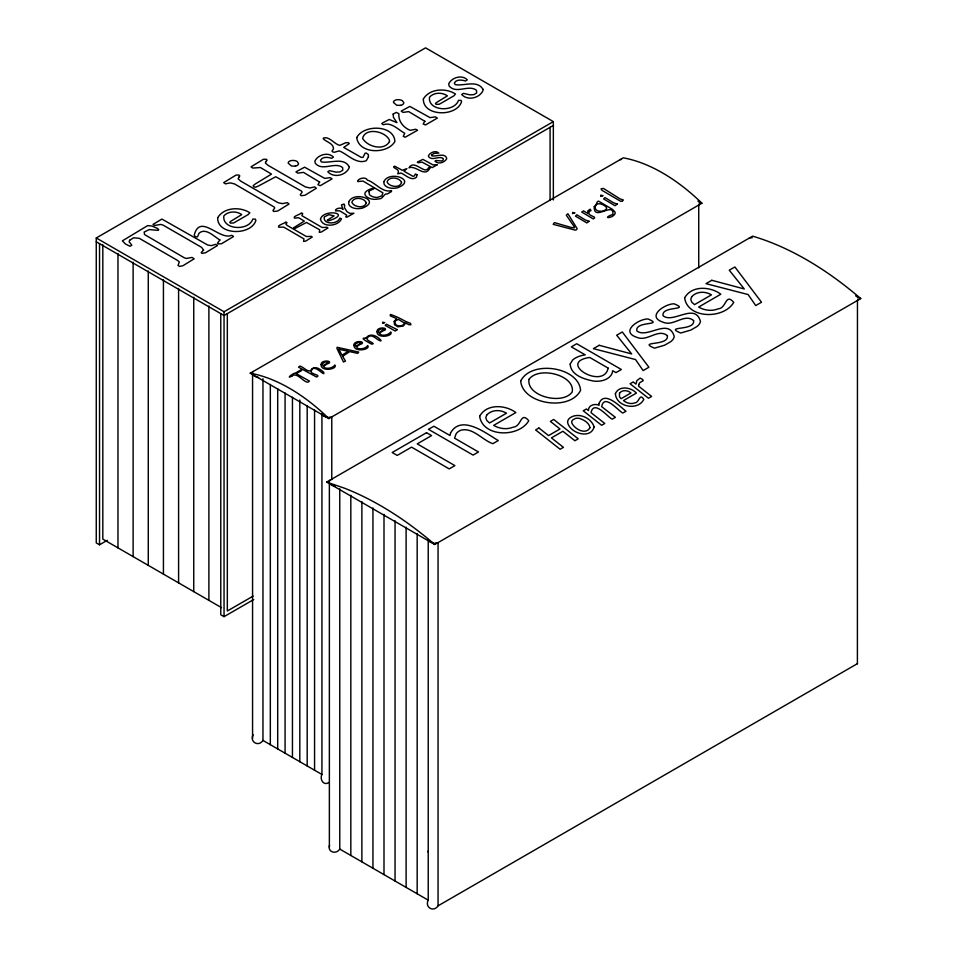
<?xml version="1.0" encoding="UTF-8"?>
<svg xmlns="http://www.w3.org/2000/svg" width="957" height="957" viewBox="0 0 957 957"><rect width="100%" height="100%" fill="white"/><g stroke="black" fill="none" stroke-linecap="round" stroke-linejoin="round"><path stroke-width="1.44" d="M262.96 378.709L262.96 740.419C258.593 747.273 249.37 741.95 253.126 734.749M339.759 488.848L339.759 849.086C336.362 854.709 327.27 852.34 329.507 845.282M321.935 414.249L321.935 774.476C319.447 779.082 323.574 786.295 328.885 782.467M428.234 539.927L428.234 900.166C424.477 907.368 433.7 912.691 438.055 905.836L857.508 663.596M427.803 851.79L428.234 850.976M857.4 663.799L857.46 300.486A7.524 4.342 0 0 0 858.022 298.823M107.292 540.31L99.54 544.784L96.262 542.894L96.262 237.97L425.566 47.85L553.349 121.623L553.349 199.953M96.262 237.97L224.046 311.755L553.349 121.623M553.349 125.415L224.046 315.535L96.262 241.762M250.255 373.194L623.282 157.833A171.447 98.99 60 0 1 701.912 203.231L328.897 418.592L250.255 373.194A171.447 98.99 60 0 1 328.897 418.592M326.66 482.089L752.609 236.164A320.021 184.761 60 0 1 860.738 298.596L434.777 544.509L326.66 482.089L344.484 488.19A320.021 184.761 60 0 1 434.777 544.509M253.15 596.091L227.323 610.997L227.323 313.645M220.768 313.645L220.768 614.777L224.046 616.667L253.749 599.525M701.912 203.231L698.036 200.994A7.524 4.342 0 0 1 698.73 201.748M860.738 298.596L855.821 295.749A7.524 4.342 0 0 1 857.448 297.16M221.522 607.647L102.818 539.114L102.818 244.741M262.96 740.419L321.935 774.476M339.759 849.086L428.234 900.166M698.742 267.84L698.742 205.061A7.524 4.342 0 0 0 699.304 203.398M550.084 127.305L550.084 200.515M438.055 905.836L438.055 542.619A7.524 4.342 0 0 1 435.184 542.954M417.168 533.551L417.168 893.778M406.115 527.163L406.115 887.39M395.05 520.787L395.05 881.014M383.996 514.399L383.996 874.626M372.943 508.011L372.943 868.238M361.878 501.635L361.878 861.85M350.824 495.248L350.824 855.474M331.768 479.708L331.768 416.941A7.524 4.342 0 0 1 328.885 417.264M329.364 483.345L329.364 847.065M314.566 409.991L314.566 770.218M307.185 405.732L307.185 765.959M299.816 399.99L299.816 761.712M292.447 397.227L292.447 757.454M285.078 392.968L285.078 753.195M277.697 388.709L277.697 748.936M270.329 384.451L270.329 744.678M252.564 373.194L252.564 738.397M224.046 311.755L224.046 616.667M208.889 305.989L208.889 600.35M193.745 297.244L193.745 591.605M178.588 288.488L178.588 582.861M163.432 279.743L163.432 574.104M148.275 270.987L148.275 565.36M133.119 262.242L133.119 556.615M117.974 253.497L117.974 547.859M99.54 243.652L99.54 544.784M335.417 486.12A7.524 4.342 0 0 1 329.938 483.524M329.364 481.861A7.524 4.342 0 0 1 329.938 480.199M749.331 238.054A7.524 4.342 0 0 1 752.214 237.731M433.712 542.87A7.524 4.342 0 0 1 427.803 539.461M620.1 159.663A7.524 4.342 0 0 1 621.512 159.412M327.426 417.18A7.524 4.342 0 0 1 321.516 413.771M258.617 377.453A7.524 4.342 0 0 1 252.708 374.043M252.696 372.345A7.524 4.342 0 0 1 253.126 371.531M349.114 166.614L349.09 167.977C345.501 175.562 333.742 178.289 327.796 171.77L329.615 170.669L336.098 172.14L340.07 171.913L342.809 170.214L342.63 167.583C334.735 161.35 322.557 171.805 315.26 163.288L314.889 161.063C317.844 154.771 328.215 151.589 333.443 157.092L331.684 158.288C328.179 157.151 322.509 156.338 320.523 160.226L321.265 161.889C329.818 163.683 343.551 156.792 349.114 166.614M482.962 89.336L482.95 90.688C479.361 98.272 467.59 100.999 461.657 94.492L463.475 93.379L469.959 94.851L473.918 94.635L476.67 92.925L476.478 90.305C468.595 84.072 456.405 94.516 449.12 86.01L448.737 83.785C451.692 77.493 462.075 74.311 467.291 79.814L465.545 80.998C462.028 79.874 456.369 79.048 454.372 82.948L455.113 84.599C463.678 86.393 477.399 79.515 482.962 89.336M320.475 219.177C322.33 227.922 338.455 226.474 341.482 218.794L339.879 218.112C337.665 224.548 322.665 224.871 324.291 216.904L328.849 214.655L334.101 215.875L327.198 220.242L328.299 220.888C353.803 213.1 323.167 208.363 320.475 219.177M599.094 403.399L599.07 405.301C594.967 403.244 588.065 405.17 588.435 410.589L586.39 408.974L583.244 410.792L601.63 425.291L604.776 423.484L591.043 412.646C593.807 399.093 608.138 417.623 612.241 419.166L615.387 417.348L601.642 406.605C604.322 392.92 618.76 411.45 622.863 413.041L626.01 411.223C621.069 407.706 604.441 389.643 599.094 403.399M366.304 202.8C364.761 208.889 353.982 207.322 351.829 202.322C353.504 196.4 364.234 197.632 366.304 202.8M401.557 182.44C400.014 188.541 389.236 186.974 387.083 181.962C388.757 176.052 399.476 177.284 401.557 182.44M431.631 154.998L431.942 155.883C436.069 156.792 445.591 152.295 446.763 158.695C444.61 162.558 438.33 164.783 434.968 161.147L436.021 160.513L441.644 161.003L443.223 160.022L443.258 158.599C439.036 155.297 432.516 161.314 428.604 156.757L428.521 155.548C430.339 152.33 435.866 150.022 438.82 153.06L433.964 153.443L431.631 154.998M311.408 370.586C308.477 374.163 322.234 374.857 316.492 376.998L298.524 367.189L300.008 366.053C303.8 367.021 309.35 374.498 311.898 368.804C315.738 365.634 320.631 369.522 323.61 372.165C325.835 378.326 314.243 362.763 311.408 370.586M344.544 205.456L344.496 207.753L347.02 211.688L349.939 213.423L353.899 213.244L346.793 217.263L345.764 216.832L346.733 215.11L339.627 210.803L335.512 210.875C334.412 208.973 341.23 206.449 343.061 209.487L341.446 204.906L344.053 204.02L344.544 205.456M667.4 335.704L667.352 337.354C665.833 345.908 637.649 341.147 654.504 348.157L664.517 345.238L670.642 341.733A17.286 9.977 0 0 0 674.23 336.493C668.752 317.198 647.099 339.209 636.812 330.883L636.776 329.28C637.984 321.169 663.919 325.583 647.937 318.956C638.75 318.777 619.514 331.756 636.872 337.331C647.219 342.092 658.237 327.988 667.4 335.704M693.61 320.571L693.562 322.222C692.055 330.775 663.859 326.014 680.714 333.012L690.727 330.105L696.863 326.6A17.286 9.977 0 0 0 700.452 321.361C694.961 302.065 673.321 324.064 663.022 315.75L662.998 314.147C664.194 306.037 690.141 310.451 674.147 303.824C664.959 303.644 645.736 316.623 663.093 322.198C673.429 326.959 684.458 312.855 693.61 320.571M570.193 364.043C570.647 375.395 585.002 379.582 594.393 381.173A14.546 8.398 0 0 0 604.489 379.965C608.532 378.517 612.48 375.347 612.683 370.73L615.961 372.62L621.356 369.51L576.724 343.742L571.329 346.865L585.217 354.868A20.575 11.879 0 0 0 572.729 359.916L570.193 364.043M588.89 211.712L588.83 212.849C588.567 216.461 598.281 216.521 593.22 218.902L581.712 212.035L583.495 210.875L588.065 213.602L587.73 210.959L590.11 209.176L591.007 210.564L588.89 211.712M321.109 364.581C320.523 372.249 338.168 369.211 334.842 364.988C330.608 371.041 316.564 367.751 329.136 363.11C332.067 360.322 320.751 359.904 321.109 364.581M354.006 345.13C353.42 352.798 371.053 349.76 367.727 345.537C363.493 351.59 349.461 348.3 362.033 343.659C364.964 340.871 353.647 340.453 354.006 345.13M377.022 331.517C376.424 339.185 394.069 336.158 390.743 331.935C386.508 337.977 372.464 334.687 385.049 330.045C387.968 327.258 376.663 326.839 377.022 331.517M338.886 349.245L341.948 355.191L348.336 351.279L338.886 349.245M417.013 174.7L416.474 177.201C411.522 181.663 405.421 174.617 400.899 173.038L397.753 173.851L398.387 172.128C399.524 168.994 390.635 167.451 394.631 166.171L402.347 170.298L406.881 168.588L404.021 171.255L413.029 176.351L414.489 175.825L415.314 174.018L417.013 174.7M356.758 137.521C358.588 154.101 387.334 154.496 394.882 141.576C394.26 124.745 363.756 124.219 356.758 137.521M479.636 416.319C482.866 437.445 518.957 437.708 528.778 420.709C520.285 410.924 521.685 426.678 513.227 427.157C506.887 429.777 499.494 428.832 493.668 425.375L515.871 412.563C505.428 404.739 486.563 403.471 479.636 416.319M520.68 381.101C522.893 404.5 569.953 411.618 580.588 390.336C578.674 366.818 531.147 359.712 520.68 381.101M684.614 297.974C687.832 319.1 723.935 319.363 733.744 302.364C725.262 292.591 726.662 308.345 718.193 308.812C711.852 311.432 704.472 310.499 698.646 307.041L720.836 294.218C710.393 286.394 691.54 285.126 684.614 297.974M615.411 393.566C615.937 406.713 637.625 411.39 643.822 399.416C639.288 392.466 639.635 402.67 634.766 402.921C630.914 404.416 626.548 403.112 623.462 400.576L636.417 393.088C631.142 387.286 619.179 385.181 615.411 393.566M293.727 227.706L294.923 228.508L306.491 222.455L319.746 229.812L319.267 232.324L321.385 232.025L327.964 227.981L327.15 227.287L322.138 227.491L301.898 215.684L302.687 213.578L301.527 212.921C300.151 214.595 292.256 216.318 294.481 218.148L298.644 217.706L304.314 221.103L293.727 227.706M594.106 426.882C590.852 439.694 569.941 433.342 567.645 422.587A10.539 7.082 9.9 0 1 569.535 418.233C577.633 411.725 591.235 417.587 594.106 426.882M219.883 239.968L217.442 243.257L218.017 243.963L221.629 243.676L233.556 236.499L231.726 235.255C219.703 241.008 200.037 212.669 194.223 235.135L195.324 236.726L197.537 236.834L199.008 233.257C205.623 227.18 214.296 236.798 219.883 239.968M365.873 338.24C358.516 337.283 368.014 342.068 371.424 344.089C377.381 344.089 366.567 340.931 366.902 338.706C370.921 331.445 376.938 340.477 380.719 340.943L381.089 340.536C377.56 335.883 369.749 332.318 365.909 338.228M594.273 206.664C593.268 222.036 614.25 200.982 612.887 214.392C600.565 218.842 613.138 218.71 615.16 213.423L615.028 212.059L612.456 209.38L598.568 201.114C596.223 201.712 597.551 203.853 594.273 206.664M574.463 227.108L574.391 227.826L571.413 227.527L554.426 222.622L553.182 224.333L575.301 230.147L576.688 229.608L577.095 228.567L567.896 213.722L566.305 215.169L574.463 227.108M322.33 363.72L322.892 365.933L327.964 362.643L325.272 361.818L322.33 363.72M355.226 344.269L355.789 346.482L360.861 343.192L358.157 342.367L355.226 344.269M378.23 330.667L378.793 332.869L383.865 329.591L381.173 328.765L378.23 330.667M638.774 384.738L638.558 386.138L651.609 396.437L648.463 398.256L630.077 383.757L633.223 381.939L635.962 384.092L636.848 380.683L640.089 378.111C647.674 381.735 639.097 380.491 638.774 384.738M348.695 201.963C347.678 206.281 353.037 208.435 356.506 208.602A11.651 6.735 0 0 0 362.464 208.076C382.333 200.396 353.827 190.276 348.695 201.963M383.948 181.615C382.92 185.921 388.291 188.086 391.76 188.254A11.651 6.735 0 0 0 397.705 187.728C417.575 180.036 389.08 169.927 383.948 181.615M368.971 191.627L369.438 194.654L371.101 195.982A9.259 5.347 0 0 0 377.285 197.477L381.843 195.838L382.896 192.847L362.978 181.052L357.774 181.591C356.638 179.33 365.347 175.729 367.5 180.143C375.563 182.608 382.381 193.087 391.521 190.622L391.473 191.567L387.441 193.9C383.649 193.087 383.255 199.176 379.02 198.9C374.965 199.678 370.263 199.63 366.902 196.927C358.002 190.287 382.142 185.574 371.28 189.976A5.383 3.11 0 0 0 368.971 191.627M342.63 356.339L345.477 361.064L343.467 361.997L336.888 348.288L337.139 347.283L358.755 352.08L357.715 353.384L349.7 351.602L342.63 356.339M393.148 114.098L393.483 117.376L396.952 122.652L389.236 119.469L382.633 122.903L381.795 123.728L383.29 124.745C391.437 121.802 398.124 129.721 404.751 133.25L403.268 136.361L405.242 137.222L417.611 130.224L415.673 129.255L410.338 130.331C403.651 127.843 398.028 121.144 398.913 113.716L396.27 112.388L393.148 114.098M450.52 433.066L450.017 435.543L433.88 426.224L428.485 429.334L473.105 455.101L478.5 451.979L454.575 438.174L455.963 434.155A13.003 7.512 0 0 1 460.999 430.172C472.973 427.169 482.507 440.292 492.891 443.677L498.286 440.555C486.969 434.047 461.334 413.556 450.52 433.066M217.682 217.706C217.06 235.278 250.997 235.96 255.89 220.457L255.328 219.117L252.815 219.093C248.7 231.391 221.976 229.979 223.842 215.935C228.161 210.959 236.666 210.887 241.738 214.619L230.84 221.246L229.8 222.251L230.398 223.137L233.664 222.957L248.318 214.5L249.825 212.753C240.183 206.497 224.022 207.19 217.682 217.706M423.365 98.954C422.743 116.539 456.68 117.209 461.573 101.705L461.011 100.365L458.487 100.353C454.384 112.639 427.647 111.239 429.514 97.183C433.844 92.219 442.337 92.135 447.409 95.879L436.512 102.495L435.471 103.512L436.069 104.385L439.347 104.217L453.989 95.76L455.496 94.013C445.866 87.745 429.693 88.439 423.365 98.954M595.314 206.389C593.795 212.574 604.585 212.37 606.618 208.602C607.539 206.234 597.036 200.276 595.314 206.389M608.162 368.122C603.568 390.516 556.256 362.332 589.691 357.451L608.162 368.122M394.2 321.396L394.475 324.698L397.909 326.827L403.256 326.014L405.732 323.047L408.962 324.722L410.912 324.722L410.529 323.382L405.433 321.325C400.469 318.609 396.605 316.516 390.396 314.422L390.253 315.858L396.688 318.633L394.2 321.396M368.433 156.804L366.304 160.692C356.327 164.7 347.654 154.185 339.197 150.871L334.316 152.295L332.653 151.852L332.019 151.098L333.514 148.718C333.311 143.203 326.481 142.091 323.215 138.765L323.466 138.011C329.411 136.121 334.292 144.16 339.747 145.392L345.824 142.701L348.539 142.689L349.221 143.646L343.742 147.438L361.291 157.391L363.05 157.355L365.072 153.216L366.256 153.036L368.349 154.579L368.433 156.804M619.49 393.16L619.502 396.82L621.081 398.698L630.974 392.992C627.816 390.145 622.313 389.547 619.49 393.16M429.944 167.93C425.111 178.349 416.175 164.963 408.998 167.786C412.874 160.92 419.788 168.588 425.064 169.951A3.421 1.974 0 0 0 428.198 168.288L429.274 167.248L429.944 167.93M486.67 415.123L485.809 417.79L486.778 420.47L489.541 422.994L506.492 413.209C500.403 409.44 491.611 409.5 486.67 415.123M691.648 296.79L690.787 299.457L691.744 302.125L694.507 304.649L711.458 294.864C705.369 291.107 696.576 291.167 691.648 296.79M389.499 141.552C384.116 151.302 367.213 146.744 362.607 138.37C365.287 127.006 385.527 131.181 389.391 140.117L389.499 141.552M129.65 240.255L129.135 241.738L131.839 245.231L130.02 246.284L125.463 244.011L122.376 240.853L147.677 225.601L151.984 226.055L157.379 228.4L158.695 229.524L158.3 230.386L149.292 229.572L144.196 232.037L144.507 234.537L184.378 257.828L186.364 258.438L192.07 257.433L194.199 258.797L182.847 265.771L179.521 266.405L178.014 265.448L179.33 262.015L177.571 260.436L139.267 238.317L133.669 237.791L129.65 240.255M589.943 427.743C585.78 435.363 574.092 428.892 571.784 422.731A6.029 4.043 9.9 0 1 572.776 419.932L575.097 418.592A5.981 4.019 9.9 0 1 579.332 418.365C583.686 419.8 589.368 422.755 589.943 427.743M622.672 200.791L620.854 201.389L601.941 190.299L601.02 188.876L603.412 188.409L620.327 199.044L623.139 199.786L622.672 200.791M291.945 376.041C285.557 379.618 292.268 373.278 295.534 373.039L301.276 369.689L301.706 370.491L296.156 373.613L309.41 381.053C305.809 386.257 297.675 370.885 291.945 376.041M529.006 379.391C526.171 396.318 562.8 405.445 572.226 391.951C575.241 374.977 538.432 365.885 529.006 379.391M238.891 177.141L238.161 178.803L240.674 181.088L278.2 202.752L282.351 203.614L287.363 202.669L289.014 204.02L277.614 211.054L273.762 211.485L272.948 210.576L274.719 207.92L274.073 206.951L234.573 183.947L230.278 182.895L225.505 183.852L223.687 182.62L236.044 175.083L238.987 175.023L239.8 175.956L238.891 177.141M266.154 161.29L265.352 162.941L268.008 165.31L305.522 186.974L309.912 187.943L314.733 186.902L316.348 188.242L304.948 195.288L301.096 195.707L300.295 194.785L302.149 192.082L301.527 191.101L275.76 176.746L258.234 186.125L255.519 187.201L253.749 186.759L253.162 185.658L255.16 184.055L271.489 174.114L260.412 167.523L252.815 168.073L251.021 166.841L263.366 159.305L266.309 159.245L267.123 160.154L266.154 161.29M589.153 221.306L586.844 222.921L575.468 216.138L576.832 214.775L585.397 220.026L589.153 221.306M617.313 204.092L615.004 205.719L603.628 198.936L604.991 197.573L613.569 202.824L617.313 204.092M397.215 329.627L395.181 331.014L385.204 325.368L386.413 324.208L397.215 329.627M286.418 223.328L285.928 224.249L287.184 225.445L306.431 236.558L311.42 236.355L312.257 237.049L305.678 241.092L303.56 241.391L303.967 238.915L283.703 227.108L278.786 227.216C276.525 225.409 284.456 223.651 285.82 221.988L286.98 222.658L286.418 223.328M404.751 323.215C402.885 326.744 396.473 327.067 394.87 323.167L395.54 320.727L398.363 319.399L404.751 323.215M319.614 182.057L317.915 184.677L320.2 185.718L332.115 178.875L330.093 177.631L324.77 178.397L304.601 167.188L295.94 171.865L297.794 173.157L303.477 172.368L319.614 182.057M424.86 121.3L423.161 123.92L425.458 124.96L437.373 118.106L435.339 116.862L430.028 117.627L409.859 106.418L401.198 111.096L403.053 112.388L408.723 111.61L424.86 121.3M572.669 212.514L572.537 213.626L574.93 212.861L572.705 212.49M600.829 195.312L600.697 196.424L603.089 195.659L600.864 195.288M382.752 322.33L382.633 323.275L384.738 322.605L382.752 322.33M203.566 250.052L201.209 252.6L201.891 253.354L205.432 252.815L217.466 245.53L215.612 244.346L211.27 245.638L207.741 245.04L161.877 219.057L153.024 224.417L154.496 225.469L160.8 224.44L162.953 225.051L201.556 247.337L203.566 250.052M437.205 164.76L432.229 167.619L421.989 162.092L418.305 162.774L417.336 162.164L422.886 159.364L432.983 164.879L437.205 164.76M426.535 432.684L392.179 452.517L397.227 455.424L411.558 447.146L449.216 468.894L454.898 465.616L417.24 443.869L431.583 435.591L426.535 432.684M599.214 345.298L593.388 348.659L635.52 359.545L643.152 370.574L648.906 367.237L622.301 331.971L616.679 335.225L631.68 353.946L599.214 345.298M711.805 280.293L705.979 283.655L748.111 294.541L755.743 305.57L761.509 302.233L734.892 266.967L729.27 270.209L744.271 288.942L711.805 280.293M538.923 428.018L535.609 429.932L560.12 449.264L563.434 447.35L551.435 437.887L562.895 431.26L574.906 440.734L578.219 438.82L553.696 419.477L550.383 421.391L560.001 428.975L548.54 435.602L538.923 428.018M400.72 105.354L396.736 105.258L393.459 102.471A4.522 2.608 0 0 1 396.413 99.827A5.826 3.361 0 0 1 402.383 100.688L403.806 102.722A4.893 2.823 0 0 1 400.72 105.354M295.474 166.123L291.49 166.028L288.213 163.228A4.522 2.608 0 0 1 291.167 160.597A5.826 3.361 0 0 1 297.125 161.458L298.548 163.491A4.893 2.823 0 0 1 295.474 166.123"/></g></svg>
